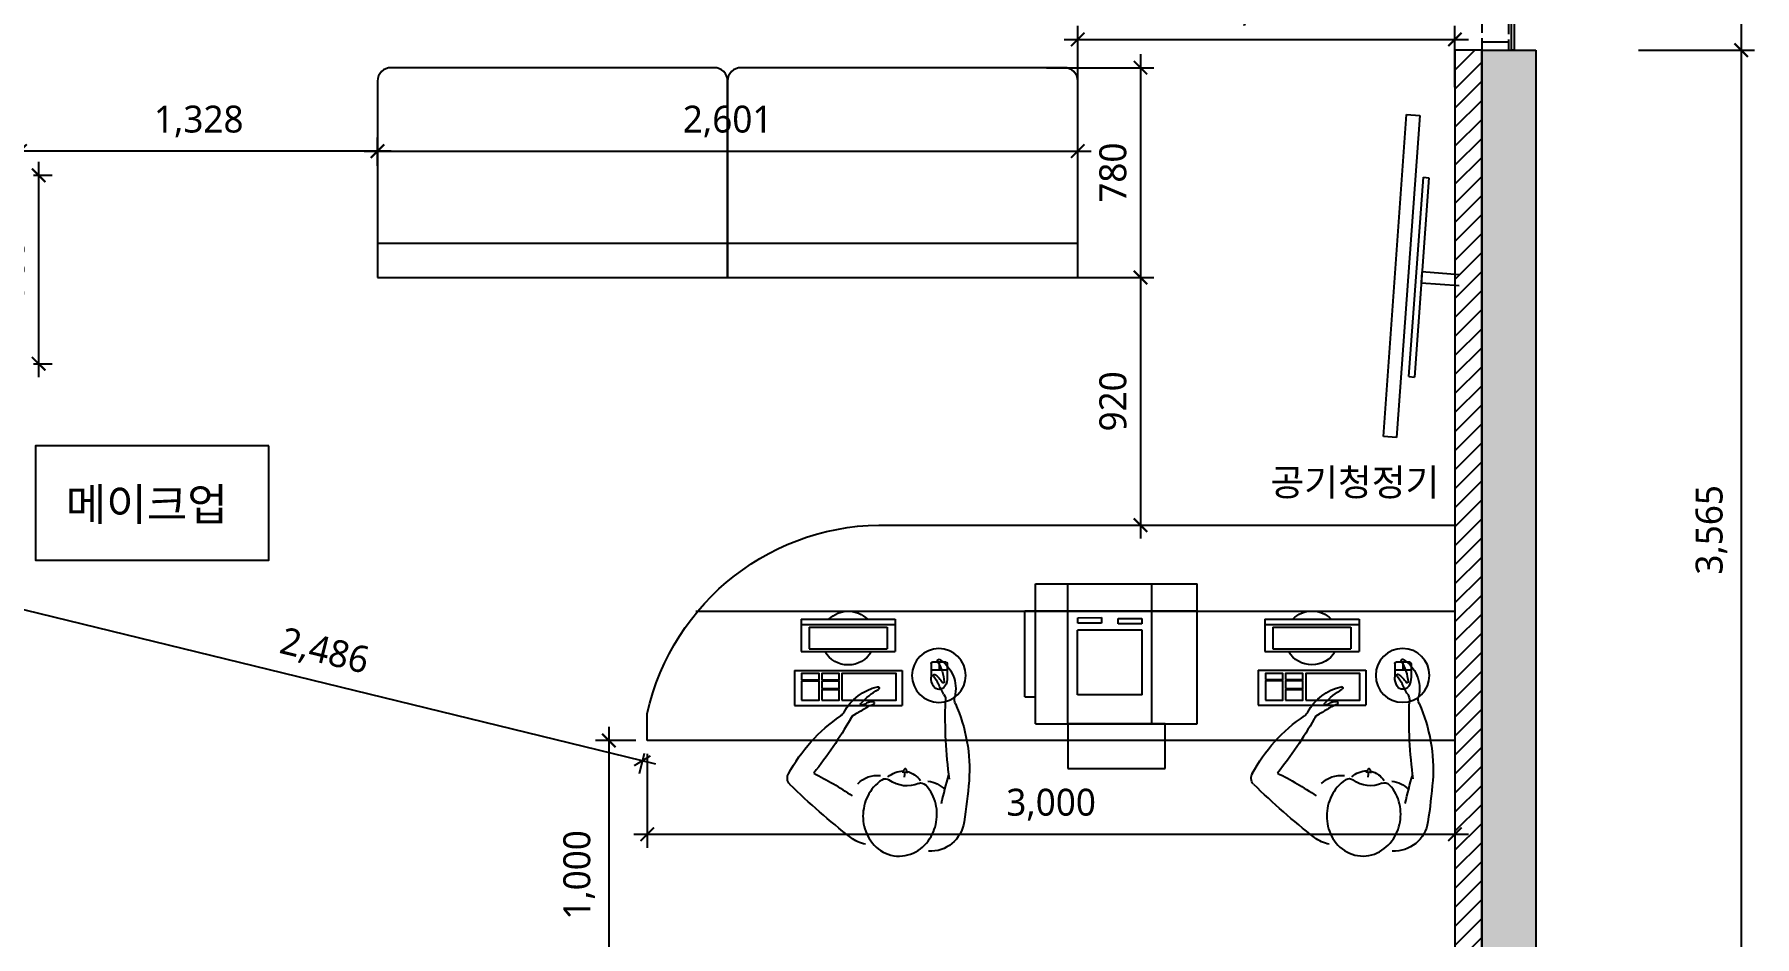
# Model space of a CAD drawing. Header units: metres. Extents: x 11578468 to 47831421, y -58341524 to -14256839.
# Drawn here: x 23703193 to 23709583, y -29161504 to -29158151 of the extents above; entities that cross this region are included whole.
import ezdxf

# ---------------------------------------------------------------- set-up
doc = ezdxf.new("R2010")
doc.units = ezdxf.units.M
doc.header["$LTSCALE"] = 50
doc.header["$MEASUREMENT"] = 0
doc.linetypes.add('DH-HID2', pattern=[1.2, 0.8, -0.4])
doc.layers.get('0').update_dxf_attribs({"linetype": 'CONTINUOUS'})
doc.layers.get('DEFPOINTS').update_dxf_attribs({"linetype": 'CONTINUOUS'})
for name, color, linetype in [('0-ELC TEXT', 7, 'CONTINUOUS'), ('02-WAL', 2, 'CONTINUOUS'), ('03-WAL NEW', 3, 'CONTINUOUS'), ('3 가구-붙박이', 6, 'CONTINUOUS'), ('3.기호.계단선', 30, 'CONTINUOUS'), ('8', 8, 'CONTINUOUS'), ('9.가구', 13, 'CONTINUOUS'), ('BLOCK', 1, 'CONTINUOUS'), ('CO-DO-FR', 7, 'CONTINUOUS'), ('CO-DOOR', 8, 'CONTINUOUS'), ('FU-FURM', 251, 'DH-HID2'), ('TEX', 7, 'CONTINUOUS'), ('wall', 3, 'CONTINUOUS')]:
    doc.layers.add(name, color=color, linetype=linetype)
doc.styles.add('HY 울릉도 L', font='malgun.ttf')
doc.styles.add('JT1', font='malgun.ttf')
doc.styles.add('코레일둥고', font='malgun.ttf')
doc.dimstyles.new('사본 50', dxfattribs={"dimscale": 50, "dimtxt": 2, "dimasz": 1, "dimexe": 1, "dimexo": 1, "dimgap": 1, "dimtad": 1, "dimdec": 0, "dimrnd": 0.05, "dimdsep": 46, "dimlunit": 6, "dimtxsty": 'HY 울릉도 L', "dimblk": 'ARCHTICK', "dimcen": 2.5, "dimdle": 1, "dimclrd": 133, "dimclre": 133, "dimclrt": 30, "dimadec": 0, "dimazin": 0, "dimtfac": 1, "dimtdec": 0, "dimtix": 1, "dimtmove": 2, "dimatfit": 3, "dimldrblk": 'ARCHTICK', "dimfxl": 1, "dimlwd": -1, "dimlwe": -1, "dimarcsym": 0})

# ---------------------------------------------------------------- blocks, each defined once
blk = doc.blocks.new('asdfd')
at = {"layer": '3 가구-붙박이', "color": 8}
for p, q in [((11530658.9, -14222790.9), (11529858.9, -14222790.9)), ((11529858.9, -14222790.9), (11529858.9, -14225790.9)), ((11530338.9, -14225610.5), (11530338.9, -14222790.9)), ((11530658.9, -14224890.9), (11530658.9, -14222790.9)), ((11529858.9, -14223014.1), (11529858.9, -14223064.1)), ((11529858.9, -14225790.9), (11529958.9, -14225790.9))]:
    blk.add_line(p, q, dxfattribs=at)
blk.add_arc((11529764.2, -14224917.2), 895.1, 282.56398, 1.68605, dxfattribs=at)
at = {"layer": 'BLOCK', "color": 8}
for p, q in [((11529477.5, -14223031.6), (11529485.2, -14223025.3)), ((11529485.2, -14223025.3), (11529493.3, -14223019.6)), ((11529493.3, -14223019.6), (11529501.7, -14223014.4)), ((11529501.7, -14223014.4), (11529510.3, -14223009.8)), ((11529510.3, -14223009.8), (11529519.1, -14223005.7)), ((11529519.1, -14223005.7), (11529528.1, -14223002.2)), ((11529528.1, -14223002.2), (11529537.3, -14222999.2)), ((11529537.3, -14222999.2), (11529546.6, -14222996.7)), ((11529546.6, -14222996.7), (11529556, -14222994.8)), ((11529556, -14222994.8), (11529565.5, -14222993.4)), ((11529565.5, -14222993.4), (11529575, -14222992.6)), ((11529575, -14222992.6), (11529584.6, -14222992.3)), ((11529584.6, -14222992.3), (11529594.2, -14222992.5)), ((11529594.2, -14222992.5), (11529603.8, -14222993.3)), ((11529603.8, -14222993.3), (11529613.4, -14222994.6)), ((11529613.4, -14222994.6), (11529622.9, -14222996.6)), ((11529622.9, -14222996.6), (11529632.4, -14222999.1)), ((11529632.4, -14222999.1), (11529641.7, -14223002.2)), ((11529641.7, -14223002.2), (11529650.9, -14223005.9)), ((11529650.9, -14223005.9), (11529659.9, -14223010.2)), ((11529659.9, -14223010.2), (11529668.7, -14223015.2)), ((11529668.7, -14223015.2), (11529677.2, -14223020.7)), ((11529677.2, -14223020.7), (11529685.3, -14223026.9)), ((11529433.6, -14223100.1), (11529436.8, -14223090)), ((11529436.8, -14223090), (11529440.7, -14223080.3)), ((11529440.7, -14223080.3), (11529445.4, -14223071)), ((11529445.4, -14223071), (11529450.7, -14223062.1)), ((11529450.7, -14223062.1), (11529456.7, -14223053.7)), ((11529456.7, -14223053.7), (11529463.1, -14223045.8)), ((11529463.1, -14223045.8), (11529470.1, -14223038.5)), ((11529470.1, -14223038.5), (11529477.5, -14223031.6)), ((11529685.3, -14223026.9), (11529693, -14223033.7)), ((11529693, -14223033.7), (11529694.2, -14223034.9)), ((11529429.2, -14223131.5), (11529429.8, -14223120.9)), ((11529429.6, -14223142.1), (11529429.2, -14223131.5)), ((11529430.8, -14223152.6), (11529429.6, -14223142.1)), ((11529429.8, -14223120.9), (11529431.3, -14223110.4)), ((11529432.9, -14223163.1), (11529430.8, -14223152.6)), ((11529431.3, -14223110.4), (11529433.6, -14223100.1)), ((11529722.2, -14223113.1), (11529743.2, -14223110.7)), ((11529737, -14223103.2), (11529737.2, -14223103.2)), ((11529737.2, -14223103.2), (11529738.2, -14223103.2)), ((11529738.2, -14223103.2), (11529739.3, -14223103.2)), ((11529739.1, -14223119.3), (11529738.9, -14223119.4)), ((11529740.1, -14223119.1), (11529739.1, -14223119.3)), ((11529739.3, -14223103.2), (11529740.4, -14223103.3)), ((11529741.1, -14223118.8), (11529740.1, -14223119.1)), ((11529740.4, -14223103.3), (11529741.7, -14223103.4)), ((11529742.2, -14223118.5), (11529741.1, -14223118.8)), ((11529741.7, -14223103.4), (11529743.2, -14223103.6)), ((11529743.5, -14223118.1), (11529742.2, -14223118.5)), ((11529743.2, -14223103.6), (11529744.8, -14223103.9)), ((11529744.8, -14223117.6), (11529743.5, -14223118.1)), ((11529744.8, -14223103.9), (11529746.5, -14223104.2)), ((11529746.3, -14223116.9), (11529744.8, -14223117.6)), ((11529747.9, -14223116.2), (11529746.3, -14223116.9)), ((11529746.5, -14223104.2), (11529748.4, -14223104.8)), ((11529749.6, -14223115.2), (11529747.9, -14223116.2)), ((11529748.4, -14223104.8), (11529750.3, -14223105.6)), ((11529751.2, -14223114), (11529749.6, -14223115.2)), ((11529750.3, -14223105.6), (11529751.9, -14223106.6)), ((11529752.6, -14223112.6), (11529751.2, -14223114)), ((11529751.9, -14223106.6), (11529753.2, -14223107.9)), ((11529753.5, -14223111.1), (11529752.6, -14223112.6)), ((11529753.2, -14223107.9), (11529753.8, -14223109.4)), ((11529753.8, -14223109.4), (11529753.5, -14223111.1)), ((11529436, -14223173.2), (11529432.9, -14223163.1)), ((11529439.8, -14223183.1), (11529436, -14223173.2)), ((11529444.5, -14223192.6), (11529439.8, -14223183.1)), ((11529449.9, -14223201.6), (11529444.5, -14223192.6)), ((11529456, -14223210.1), (11529449.9, -14223201.6)), ((11529462.7, -14223218.1), (11529456, -14223210.1)), ((11529469.9, -14223225.5), (11529462.7, -14223218.1)), ((11529699.7, -14223213.4), (11529692.8, -14223220.8)), ((11529706.2, -14223205.5), (11529699.7, -14223213.4)), ((11529712.1, -14223197.1), (11529706.2, -14223205.5)), ((11529713.1, -14223195.7), (11529712.1, -14223197.1)), ((11529477.6, -14223232.3), (11529469.9, -14223225.5)), ((11529485.7, -14223238.5), (11529477.6, -14223232.3)), ((11529494.2, -14223244.1), (11529485.7, -14223238.5)), ((11529503, -14223249), (11529494.2, -14223244.1)), ((11529512, -14223253.4), (11529503, -14223249)), ((11529521.2, -14223257.1), (11529512, -14223253.4)), ((11529530.5, -14223260.2), (11529521.2, -14223257.1)), ((11529540, -14223262.7), (11529530.5, -14223260.2)), ((11529549.5, -14223264.6), (11529540, -14223262.7)), ((11529559.1, -14223266), (11529549.5, -14223264.6)), ((11529568.7, -14223266.8), (11529559.1, -14223266)), ((11529578.3, -14223267), (11529568.7, -14223266.8)), ((11529587.9, -14223266.7), (11529578.3, -14223267)), ((11529597.4, -14223265.9), (11529587.9, -14223266.7)), ((11529606.9, -14223264.5), (11529597.4, -14223265.9)), ((11529616.3, -14223262.6), (11529606.9, -14223264.5)), ((11529625.6, -14223260.1), (11529616.3, -14223262.6)), ((11529634.7, -14223257.1), (11529625.6, -14223260.1)), ((11529643.7, -14223253.6), (11529634.7, -14223257.1)), ((11529652.6, -14223249.5), (11529643.7, -14223253.6)), ((11529661.2, -14223244.9), (11529652.6, -14223249.5)), ((11529669.6, -14223239.7), (11529661.2, -14223244.9)), ((11529677.6, -14223233.9), (11529669.6, -14223239.7)), ((11529685.4, -14223227.7), (11529677.6, -14223233.9)), ((11529692.8, -14223220.8), (11529685.4, -14223227.7)), ((11529994.9, -14223225.5), (11529995.2, -14223225.3)), ((11529995.2, -14223225.3), (11529996.7, -14223224.6)), ((11529996.7, -14223224.6), (11529998.2, -14223224.4)), ((11529997.3, -14223254.8), (11529996.9, -14223255.5)), ((11529997.7, -14223254), (11529997.3, -14223254.8)), ((11529998.1, -14223253.2), (11529997.7, -14223254)), ((11529998.4, -14223252.4), (11529998.1, -14223253.2)), ((11529998.2, -14223224.4), (11529999.6, -14223224.9)), ((11529998.7, -14223251.7), (11529998.4, -14223252.4)), ((11529999, -14223251.1), (11529998.7, -14223251.7)), ((11529999.2, -14223250.5), (11529999, -14223251.1)), ((11529999.5, -14223249.9), (11529999.2, -14223250.5)), ((11529999.7, -14223249.3), (11529999.5, -14223249.9)), ((11529999.6, -14223224.9), (11530000.8, -14223225.9)), ((11529999.9, -14223248.7), (11529999.7, -14223249.3)), ((11530000.1, -14223248.2), (11529999.9, -14223248.7)), ((11530000.3, -14223247.6), (11530000.1, -14223248.2)), ((11530000.4, -14223247.1), (11530000.3, -14223247.6)), ((11530000.6, -14223246.5), (11530000.4, -14223247.1)), ((11530000.8, -14223246), (11530000.6, -14223246.5)), ((11530000.8, -14223225.9), (11530001.6, -14223227.3)), ((11530000.9, -14223245.4), (11530000.8, -14223246)), ((11530001.1, -14223244.8), (11530000.9, -14223245.4)), ((11530001.3, -14223244.2), (11530001.1, -14223244.8)), ((11530001.4, -14223243.6), (11530001.3, -14223244.2)), ((11530001.6, -14223242.9), (11530001.4, -14223243.6)), ((11530001.6, -14223227.3), (11530002.2, -14223229)), ((11530001.7, -14223242.2), (11530001.6, -14223242.9)), ((11530001.9, -14223241.5), (11530001.7, -14223242.2)), ((11530002, -14223240.7), (11530001.9, -14223241.5)), ((11530002.2, -14223239.8), (11530002, -14223240.7)), ((11530002.2, -14223229), (11530002.5, -14223230.8)), ((11530002.3, -14223238.9), (11530002.2, -14223239.8)), ((11530002.4, -14223237.9), (11530002.3, -14223238.9)), ((11530002.6, -14223236.7), (11530002.4, -14223237.9)), ((11530002.5, -14223230.8), (11530002.6, -14223232.5)), ((11530002.6, -14223232.5), (11530002.7, -14223234)), ((11530002.7, -14223234), (11530002.6, -14223235.4)), ((11530002.6, -14223235.4), (11530002.6, -14223236.7)), ((11529477.1, -14224754.2), (11529484.9, -14224747.9)), ((11529484.9, -14224747.9), (11529493, -14224742.2)), ((11529493, -14224742.2), (11529501.4, -14224737)), ((11529501.4, -14224737), (11529510, -14224732.3)), ((11529510, -14224732.3), (11529518.8, -14224728.3)), ((11529518.8, -14224728.3), (11529527.8, -14224724.7)), ((11529527.8, -14224724.7), (11529537, -14224721.7)), ((11529537, -14224721.7), (11529546.3, -14224719.3)), ((11529546.3, -14224719.3), (11529555.7, -14224717.4)), ((11529555.7, -14224717.4), (11529565.1, -14224716)), ((11529565.1, -14224716), (11529574.7, -14224715.1)), ((11529574.7, -14224715.1), (11529584.2, -14224714.8)), ((11529584.2, -14224714.8), (11529593.9, -14224715.1)), ((11529593.9, -14224715.1), (11529603.5, -14224715.9)), ((11529603.5, -14224715.9), (11529613, -14224717.2)), ((11529613, -14224717.2), (11529622.6, -14224719.1)), ((11529622.6, -14224719.1), (11529632, -14224721.7)), ((11529632, -14224721.7), (11529641.4, -14224724.8)), ((11529641.4, -14224724.8), (11529650.6, -14224728.5)), ((11529650.6, -14224728.5), (11529659.6, -14224732.8)), ((11529659.6, -14224732.8), (11529668.3, -14224737.7)), ((11529668.3, -14224737.7), (11529676.8, -14224743.3)), ((11529676.8, -14224743.3), (11529684.9, -14224749.5)), ((11529684.9, -14224749.5), (11529692.6, -14224756.3)), ((11529433.3, -14224822.6), (11529436.5, -14224812.6)), ((11529436.5, -14224812.6), (11529440.4, -14224802.9)), ((11529440.4, -14224802.9), (11529445.1, -14224793.6)), ((11529445.1, -14224793.6), (11529450.4, -14224784.7)), ((11529450.4, -14224784.7), (11529456.3, -14224776.3)), ((11529456.3, -14224776.3), (11529462.8, -14224768.4)), ((11529462.8, -14224768.4), (11529469.7, -14224761)), ((11529469.7, -14224761), (11529477.1, -14224754.2)), ((11529692.6, -14224756.3), (11529693.9, -14224757.5)), ((11529428.9, -14224854), (11529429.5, -14224843.4)), ((11529429.2, -14224864.7), (11529428.9, -14224854)), ((11529430.5, -14224875.2), (11529429.2, -14224864.7)), ((11529429.5, -14224843.4), (11529431, -14224832.9)), ((11529432.6, -14224885.6), (11529430.5, -14224875.2)), ((11529431, -14224832.9), (11529433.3, -14224822.6)), ((11529721.8, -14224835.7), (11529742.9, -14224833.2)), ((11529736.6, -14224825.8), (11529736.9, -14224825.8)), ((11529736.9, -14224825.8), (11529737.8, -14224825.8)), ((11529737.8, -14224825.8), (11529738.9, -14224825.8)), ((11529738.8, -14224841.9), (11529738.5, -14224842)), ((11529739.7, -14224841.7), (11529738.8, -14224841.9)), ((11529738.9, -14224825.8), (11529740.1, -14224825.9)), ((11529740.7, -14224841.4), (11529739.7, -14224841.7)), ((11529740.1, -14224825.9), (11529741.4, -14224826)), ((11529741.9, -14224841), (11529740.7, -14224841.4)), ((11529741.4, -14224826), (11529742.9, -14224826.2)), ((11529743.1, -14224840.6), (11529741.9, -14224841)), ((11529742.9, -14224826.2), (11529744.5, -14224826.4)), ((11529744.5, -14224840.1), (11529743.1, -14224840.6)), ((11529744.5, -14224826.4), (11529746.2, -14224826.8)), ((11529746, -14224839.5), (11529744.5, -14224840.1)), ((11529747.6, -14224838.7), (11529746, -14224839.5)), ((11529746.2, -14224826.8), (11529748.1, -14224827.4)), ((11529749.3, -14224837.8), (11529747.6, -14224838.7)), ((11529748.1, -14224827.4), (11529749.9, -14224828.1)), ((11529750.9, -14224836.6), (11529749.3, -14224837.8)), ((11529749.9, -14224828.1), (11529751.6, -14224829.2)), ((11529752.3, -14224835.2), (11529750.9, -14224836.6)), ((11529751.6, -14224829.2), (11529752.8, -14224830.5)), ((11529753.2, -14224833.6), (11529752.3, -14224835.2)), ((11529752.8, -14224830.5), (11529753.4, -14224832)), ((11529753.4, -14224832), (11529753.2, -14224833.6)), ((11529435.6, -14224895.8), (11529432.6, -14224885.6)), ((11529439.5, -14224905.7), (11529435.6, -14224895.8)), ((11529444.1, -14224915.2), (11529439.5, -14224905.7)), ((11529449.5, -14224924.2), (11529444.1, -14224915.2)), ((11529455.6, -14224932.7), (11529449.5, -14224924.2)), ((11529462.3, -14224940.7), (11529455.6, -14224932.7)), ((11529469.5, -14224948.1), (11529462.3, -14224940.7)), ((11529692.4, -14224943.4), (11529685.1, -14224950.2)), ((11529699.4, -14224936), (11529692.4, -14224943.4)), ((11529705.9, -14224928.1), (11529699.4, -14224936)), ((11529711.8, -14224919.7), (11529705.9, -14224928.1)), ((11529712.7, -14224918.3), (11529711.8, -14224919.7)), ((11529477.3, -14224954.9), (11529469.5, -14224948.1)), ((11529485.4, -14224961.1), (11529477.3, -14224954.9)), ((11529493.9, -14224966.7), (11529485.4, -14224961.1)), ((11529502.6, -14224971.6), (11529493.9, -14224966.7)), ((11529511.6, -14224975.9), (11529502.6, -14224971.6)), ((11529520.8, -14224979.6), (11529511.6, -14224975.9)), ((11529530.2, -14224982.8), (11529520.8, -14224979.6)), ((11529539.6, -14224985.3), (11529530.2, -14224982.8)), ((11529549.2, -14224987.2), (11529539.6, -14224985.3)), ((11529558.7, -14224988.5), (11529549.2, -14224987.2)), ((11529568.3, -14224989.3), (11529558.7, -14224988.5)), ((11529577.9, -14224989.6), (11529568.3, -14224989.3)), ((11529587.5, -14224989.3), (11529577.9, -14224989.6)), ((11529597.1, -14224988.4), (11529587.5, -14224989.3)), ((11529606.5, -14224987.1), (11529597.1, -14224988.4)), ((11529615.9, -14224985.1), (11529606.5, -14224987.1)), ((11529625.2, -14224982.7), (11529615.9, -14224985.1)), ((11529634.4, -14224979.7), (11529625.2, -14224982.7)), ((11529643.4, -14224976.1), (11529634.4, -14224979.7)), ((11529652.2, -14224972.1), (11529643.4, -14224976.1)), ((11529660.8, -14224967.4), (11529652.2, -14224972.1)), ((11529669.2, -14224962.3), (11529660.8, -14224967.4)), ((11529677.3, -14224956.5), (11529669.2, -14224962.3)), ((11529685.1, -14224950.2), (11529677.3, -14224956.5)), ((11529994.6, -14224948.1), (11529994.8, -14224947.9)), ((11529994.8, -14224947.9), (11529996.4, -14224947.2)), ((11529996.4, -14224947.2), (11529997.9, -14224947)), ((11529996.9, -14224977.4), (11529996.6, -14224978.1)), ((11529997.4, -14224976.5), (11529996.9, -14224977.4)), ((11529997.8, -14224975.7), (11529997.4, -14224976.5)), ((11529998.1, -14224975), (11529997.8, -14224975.7)), ((11529997.9, -14224947), (11529999.3, -14224947.4)), ((11529998.4, -14224974.3), (11529998.1, -14224975)), ((11529998.7, -14224973.6), (11529998.4, -14224974.3)), ((11529998.9, -14224973), (11529998.7, -14224973.6)), ((11529999.1, -14224972.4), (11529998.9, -14224973)), ((11529999.4, -14224971.8), (11529999.1, -14224972.4)), ((11529999.3, -14224947.4), (11530000.4, -14224948.5)), ((11529999.6, -14224971.3), (11529999.4, -14224971.8)), ((11529999.7, -14224970.7), (11529999.6, -14224971.3)), ((11529999.9, -14224970.2), (11529999.7, -14224970.7)), ((11530000.1, -14224969.6), (11529999.9, -14224970.2)), ((11530000.3, -14224969.1), (11530000.1, -14224969.6)), ((11530000.4, -14224968.5), (11530000.3, -14224969.1)), ((11530000.4, -14224948.5), (11530001.3, -14224949.9)), ((11530000.6, -14224968), (11530000.4, -14224968.5)), ((11530000.8, -14224967.4), (11530000.6, -14224968)), ((11530000.9, -14224966.8), (11530000.8, -14224967.4)), ((11530001.1, -14224966.2), (11530000.9, -14224966.8)), ((11530001.2, -14224965.5), (11530001.1, -14224966.2)), ((11530001.4, -14224964.8), (11530001.2, -14224965.5)), ((11530001.3, -14224949.9), (11530001.8, -14224951.6)), ((11530001.5, -14224964.1), (11530001.4, -14224964.8)), ((11530001.7, -14224963.3), (11530001.5, -14224964.1)), ((11530001.8, -14224962.4), (11530001.7, -14224963.3)), ((11530001.8, -14224951.6), (11530002.1, -14224953.3)), ((11530002, -14224961.5), (11530001.8, -14224962.4)), ((11530002.1, -14224960.4), (11530002, -14224961.5)), ((11530002.1, -14224953.3), (11530002.3, -14224955)), ((11530002.2, -14224959.3), (11530002.1, -14224960.4)), ((11530002.3, -14224958), (11530002.2, -14224959.3)), ((11530002.3, -14224955), (11530002.3, -14224956.6)), ((11530002.3, -14224956.6), (11530002.3, -14224958))]:
    blk.add_line(p, q, dxfattribs=at)
for centre, radius, start, end in [((11529575.2, -14223017.9), 128, 98.44812, 182.72702), ((11529940.2, -14225475.3), 2612.4, 95.06992, 98.44822), ((11529750.4, -14223473), 601.2, 65.93062, 93.91742), ((11529350.5, -14221705), 1299.7, 282.18129, 287.02188), ((11529941.1, -14221345.6), 1615.8, 261.98022, 272.21037), ((11530011.7, -14222888), 39.4, 245.93042, 283.81079), ((11530008.5, -14222999.3), 39.4, 56.56422, 97.36682), ((11530051.6, -14223050.3), 127.7, 31.26552, 103.81072), ((11529606.1, -14223037.5), 102.4, 6.68532, 46.55172), ((11530253.3, -14222591.8), 436, 239.22352, 245.02532), ((11530011.6, -14223110.8), 136.5, 50.71082, 65.02472), ((11530076.7, -14222968.9), 3.84, 86.68402, 238.15522), ((11530022.8, -14223055.7), 98.3, 34.57572, 58.15512), ((11530063.7, -14223133.3), 168.7, 58.30792, 85.41982), ((11530100.9, -14223002.6), 3.9, 222.47152, 42.47272), ((11530155.2, -14222984.8), 5.67, 239.88652, 7.90762), ((11529798.4, -14223104.2), 108, 156.34862, 217.02202), ((11529678.4, -14223051.7), 23, 336.34812, 46.47252), ((11529660.7, -14223123.6), 85.7, 13.36012, 55.12212), ((11529660, -14223117.2), 85.7, 318.2485, 0.01048), ((11529626.7, -14223213.6), 102.4, 314.49785, 6.68532), ((11529693.8, -14223183.1), 23, 326.89812, 37.02252), ((11529872.1, -14223169.3), 191.6, 298.63466, 346.77217), ((11529828.9, -14223084.9), 253.1, 311.3871, 330.42463), ((11530053.7, -14223211.9), 5.11, 346.77172, 155.67292), ((11529599.2, -14223233.9), 128, 190.59892, 217.88232), ((11530345.9, -14223493.3), 436, 147.03212, 152.83392), ((11529865.6, -14223181.7), 136.5, 327.0329, 341.34676), ((11529993.7, -14223271.9), 3.84, 151.04482, 311.38605), ((11529904.3, -14223222.5), 98.3, 331.04487, 340.37645), ((11531560.1, -14221708.4), 2612.4, 217.88232, 224.46332), ((11528576.9, -14224035), 1299.7, 26.74632, 34.07382), ((11530742.7, -14224715.1), 1615.8, 119.84702, 128.46962), ((11529922.1, -14223277.9), 39.4, 294.69145, 335.49421), ((11529982.9, -14223372), 39.4, 118.63412, 145.96242), ((11529452, -14223013.5), 601.2, 298.14041, 325.96309), ((11529719, -14223515.2), 32.8, 225.63722, 305.16678), ((11529574.8, -14224740.4), 128, 98.44812, 182.72702), ((11529939.8, -14227197.9), 2612.4, 95.06992, 98.44822), ((11529750.1, -14225195.5), 601.2, 65.93062, 93.91742), ((11529350.2, -14223427.6), 1299.7, 282.18129, 287.02188), ((11529605.8, -14224760.1), 102.4, 6.68532, 46.55172), ((11529940.8, -14223068.2), 1615.8, 261.98022, 272.21037), ((11530011.3, -14224610.6), 39.4, 245.93042, 283.81079), ((11530008.2, -14224721.9), 39.4, 56.56422, 97.36682), ((11530051.2, -14224772.9), 127.7, 31.26552, 103.81072), ((11530076.4, -14224691.5), 3.84, 86.68402, 238.15522), ((11530063.3, -14224855.9), 168.7, 58.30792, 85.41982), ((11530253, -14224314.4), 436, 239.22352, 245.02532), ((11530011.3, -14224833.4), 136.5, 50.71082, 65.02472), ((11530022.5, -14224778.3), 98.3, 34.57572, 58.15512), ((11530100.6, -14224725.1), 3.9, 222.47152, 42.47272), ((11530154.8, -14224707.4), 5.67, 239.88652, 7.90762), ((11529798, -14224826.8), 108, 156.34862, 217.02202), ((11529678, -14224774.2), 23, 336.34812, 46.47252), ((11529660.4, -14224846.2), 85.7, 13.36012, 55.12212), ((11529659.6, -14224839.7), 85.7, 318.2485, 0.01048), ((11529626.4, -14224936.2), 102.4, 314.49785, 6.68532), ((11529693.5, -14224905.6), 23, 326.89812, 37.02252), ((11529871.8, -14224891.8), 191.6, 298.63466, 346.77217), ((11529828.6, -14224807.5), 253.1, 311.3871, 330.42463), ((11530053.4, -14224934.5), 5.11, 346.77172, 155.67292), ((11529598.8, -14224956.5), 128, 190.59892, 217.88232), ((11530345.5, -14225215.8), 436, 147.03212, 152.83392), ((11529865.2, -14224904.3), 136.5, 327.0329, 341.34676), ((11529993.4, -14224994.5), 3.84, 151.04482, 311.38605), ((11529904, -14224945), 98.3, 331.04487, 340.37645), ((11531559.7, -14223430.9), 2612.4, 217.88232, 224.46332), ((11528576.6, -14225757.5), 1299.7, 26.74632, 34.07382), ((11530742.4, -14226437.7), 1615.8, 119.84702, 128.46962), ((11529921.8, -14225000.4), 39.4, 294.69145, 335.49421), ((11529982.5, -14225094.6), 39.4, 118.63412, 145.96242), ((11529451.6, -14224736), 601.2, 298.14041, 325.96309), ((11529718.7, -14225237.8), 32.8, 225.63722, 305.16678)]:
    blk.add_arc(centre, radius, start, end, dxfattribs=at)
at = {"layer": 'FU-FURM', "color": 8, "linetype": 'Continuous'}
for p, q in [((11530145.3, -14222953.9), (11530093.8, -14222953.9)), ((11530120.3, -14222953.9), (11530120.3, -14223013.9)), ((11530150.3, -14222958.9), (11530150.3, -14223008.9)), ((11530145.3, -14223013.9), (11530093.8, -14223013.9)), ((11530150.3, -14222983.9), (11530120.3, -14222983.9)), ((11529989.6, -14223522), (11529989.6, -14223122)), ((11530119.6, -14223122), (11529989.6, -14223122)), ((11530119.6, -14223522), (11530119.6, -14223122)), ((11530189.6, -14223497), (11530189.6, -14223147)), ((11530309.6, -14223147), (11530189.6, -14223147)), ((11530289.6, -14223497), (11530289.6, -14223147)), ((11530309.6, -14223497), (11530309.6, -14223147)), ((11530199.6, -14223467), (11530199.6, -14223177)), ((11530279.6, -14223177), (11530199.6, -14223177)), ((11530279.6, -14223467), (11530279.6, -14223177)), ((11530279.6, -14223467), (11530199.6, -14223467)), ((11530119.6, -14223522), (11529989.6, -14223522)), ((11530309.6, -14223497), (11530189.6, -14223497)), ((11530309.6, -14223497), (11530189.6, -14223497)), ((11530144.9, -14224676.5), (11530093.5, -14224676.5)), ((11530119.9, -14224676.5), (11530119.9, -14224736.5)), ((11530149.9, -14224681.5), (11530149.9, -14224731.5)), ((11530144.9, -14224736.5), (11530093.5, -14224736.5)), ((11530149.9, -14224706.5), (11530119.9, -14224706.5)), ((11529989.2, -14225244.6), (11529989.2, -14224844.6)), ((11530119.2, -14224844.6), (11529989.2, -14224844.6)), ((11530119.2, -14225244.6), (11530119.2, -14224844.6)), ((11530189.2, -14225219.6), (11530189.2, -14224869.6)), ((11530309.2, -14224869.6), (11530189.2, -14224869.6)), ((11530289.2, -14225219.6), (11530289.2, -14224869.6)), ((11530309.2, -14225219.6), (11530309.2, -14224869.6)), ((11530199.2, -14225189.6), (11530199.2, -14224899.6)), ((11530279.2, -14224899.6), (11530199.2, -14224899.6)), ((11530279.2, -14225189.6), (11530279.2, -14224899.6)), ((11530279.2, -14225189.6), (11530199.2, -14225189.6)), ((11530119.2, -14225244.6), (11529989.2, -14225244.6)), ((11530309.2, -14225219.6), (11530189.2, -14225219.6)), ((11530309.2, -14225219.6), (11530189.2, -14225219.6))]:
    blk.add_line(p, q, dxfattribs=at)
at = {"layer": 'FU-FURM', "color": 8, "ltscale": 30}
for p, q in [((11529920.8, -14224348.8), (11529921, -14223748.8)), ((11529921, -14223748.8), (11530441, -14223748.9)), ((11530340.8, -14224348.9), (11530341, -14223748.9)), ((11530440.8, -14224348.9), (11530441, -14223748.9)), ((11529920.9, -14223916.8), (11530440.9, -14223916.9)), ((11530028.2, -14223952.7), (11530028.1, -14224192.7)), ((11530028.2, -14223952.7), (11530268.2, -14223952.8)), ((11530268.2, -14223952.8), (11530268.1, -14224192.8)), ((11529920.9, -14224228.8), (11530440.9, -14224228.9)), ((11530028.1, -14224192.7), (11530268.1, -14224192.8)), ((11529920.8, -14224348.8), (11530440.8, -14224348.9)), ((11530020.8, -14224388.8), (11530020.8, -14224348.8)), ((11530340.8, -14224388.9), (11530340.8, -14224348.9)), ((11530020.8, -14224388.8), (11530340.8, -14224388.9))]:
    blk.add_line(p, q, dxfattribs=at)
at = {"layer": 'FU-FURM', "color": 8, "linetype": 'Continuous'}
for points in [[(11530008.4, -14223345.3), (11530008.4, -14223144), (11530108.2, -14223144), (11530108.2, -14223345.3)], [(11530008.4, -14223420.2), (11530008.4, -14223355.3), (11530046.9, -14223355.3), (11530046.9, -14223420.2)], [(11530051.6, -14223420.2), (11530051.6, -14223355.3), (11530079.9, -14223355.3), (11530079.9, -14223420.2)], [(11530084.9, -14223420.2), (11530084.9, -14223355.3), (11530108.2, -14223355.3), (11530108.2, -14223420.2)], [(11530008.4, -14223495.1), (11530008.4, -14223430.2), (11530079.9, -14223430.2), (11530079.9, -14223495.1)], [(11530084.9, -14223495.1), (11530084.9, -14223430.2), (11530108.2, -14223430.2), (11530108.2, -14223495.1)], [(11530008.1, -14225067.9), (11530008.1, -14224866.5), (11530107.8, -14224866.5), (11530107.8, -14225067.9)], [(11530008.1, -14225142.8), (11530008.1, -14225077.9), (11530046.5, -14225077.9), (11530046.5, -14225142.8)], [(11530051.3, -14225142.8), (11530051.3, -14225077.9), (11530079.6, -14225077.9), (11530079.6, -14225142.8)], [(11530084.5, -14225142.8), (11530084.5, -14225077.9), (11530107.8, -14225077.9), (11530107.8, -14225142.8)], [(11530008.1, -14225217.6), (11530008.1, -14225152.7), (11530079.6, -14225152.7), (11530079.6, -14225217.6)], [(11530084.5, -14225217.6), (11530084.5, -14225152.7), (11530107.8, -14225152.7), (11530107.8, -14225217.6)]]:
    blk.add_lwpolyline(points, close=True, dxfattribs=at)
at = {"layer": 'FU-FURM', "color": 8, "ltscale": 30}
blk.add_lwpolyline([(11529920.9, -14224228.8), (11529754.7, -14224228.8), (11529754.7, -14223867.5), (11529920.9, -14223867.5)], close=True, dxfattribs=at)
for points in [[(11530312.5, -14224042.3), (11530312.5, -14223954.3), (11530292.5, -14223954.3), (11530292.5, -14224042.3), (11530312.5, -14224042.3)], [(11530315, -14224191.5), (11530315.1, -14224103.5), (11530295.1, -14224103.5), (11530295, -14224191.5), (11530315, -14224191.5)]]:
    blk.add_lwpolyline(points, dxfattribs=at)
at = {"layer": 'FU-FURM', "color": 8, "linetype": 'Continuous'}
for centre in [(11530100.5, -14222985.2), (11530100.2, -14224707.8)]:
    blk.add_circle(centre, 100, dxfattribs=at)
for centre, radius, start, end in [((11530074, -14222983.9), 25, 121.18555, 238.81445), ((11530092, -14223013.7), 59.8, 88.31355, 121.18555), ((11530145.3, -14222958.9), 5, 0, 90), ((11530092, -14222954.2), 59.8, 238.81445, 271.68645), ((11530145.3, -14223008.9), 5, 270, 0), ((11530239.6, -14223322), 100, 120, 240), ((11530239.6, -14223322), 100, 314.427, 45.573), ((11530073.7, -14224706.5), 25, 121.18555, 238.81445), ((11530091.7, -14224736.3), 59.8, 88.31355, 121.18555), ((11530144.9, -14224681.5), 5, 0, 90), ((11530091.7, -14224676.8), 59.8, 238.81445, 271.68645), ((11530144.9, -14224731.5), 5, 270, 0), ((11530239.2, -14225044.6), 100, 120, 240), ((11530239.2, -14225044.6), 100, 314.427, 45.573)]:
    blk.add_arc(centre, radius, start, end, dxfattribs=at)
at = {"layer": 'wall', "ltscale": 10}
for p, q in [((11529858.9, -14225683.7), (11529858.9, -14225683.7)), ((11529858.9, -14225783.7), (11529858.9, -14225783.7))]:
    blk.add_line(p, q, dxfattribs=at)
blk = doc.blocks.new('_ArchTick')
at = {"color": 0, "linetype": 'ByBlock', "const_width": 0.15}
blk.add_lwpolyline([(-0.5, -0.5), (0.5, 0.5)], dxfattribs=at)
blk = doc.blocks.new('*D263')
at = {"layer": '3.기호.계단선', "color": 133, "ltscale": 10, "transparency": 16777216}
for p, q in [((23709533, -29156300), (23709533, -29158260)), ((23709151.4, -29156350), (23709583, -29156350)), ((23709151.4, -29158210), (23709583, -29158210))]:
    blk.add_line(p, q, dxfattribs=at)
at = {"layer": 'DEFPOINTS', "color": 0, "transparency": 16777216}
for p in [(23709101.4, -29156350), (23709101.4, -29158210), (23709533, -29158210)]:
    blk.add_point(p, dxfattribs=at)
at = {"layer": '3.기호.계단선', "color": 133, "transparency": 16777216, "xscale": 50, "yscale": 50, "zscale": 50}
for p, rotation in [((23709533, -29156350), 90), ((23709533, -29158210), 270)]:
    blk.add_blockref('_ArchTick', p, dxfattribs=dict(at, rotation=rotation))
at = {"layer": '3.기호.계단선', "color": 30, "ltscale": 10, "transparency": 16777216, "insert": (23709423.1, -29157280), "char_height": 100, "attachment_point": 5, "rotation": 90, "style": 'HY 울릉도 L'}
blk.add_mtext('1,860', dxfattribs=at)
blk = doc.blocks.new('*D264')
at = {"layer": '3.기호.계단선', "color": 133, "ltscale": 10, "transparency": 16777216}
for p, q in [((23709533, -29158160), (23709533, -29161825)), ((23709151.4, -29158210), (23709583, -29158210)), ((23709151.4, -29161775), (23709583, -29161775))]:
    blk.add_line(p, q, dxfattribs=at)
at = {"layer": 'DEFPOINTS', "color": 0, "transparency": 16777216}
for p in [(23709101.4, -29158210), (23709101.4, -29161775), (23709533, -29161775)]:
    blk.add_point(p, dxfattribs=at)
at = {"layer": '3.기호.계단선', "color": 133, "transparency": 16777216, "xscale": 50, "yscale": 50, "zscale": 50}
for p, rotation in [((23709533, -29158210), 90), ((23709533, -29161775), 270)]:
    blk.add_blockref('_ArchTick', p, dxfattribs=dict(at, rotation=rotation))
at = {"layer": '3.기호.계단선', "color": 30, "ltscale": 10, "transparency": 16777216, "insert": (23709423, -29159992.5), "char_height": 100, "attachment_point": 5, "rotation": 90, "style": 'HY 울릉도 L'}
blk.add_mtext('3,565', dxfattribs=at)
blk = doc.blocks.new('*D311')
at = {"layer": '3.기호.계단선', "color": 133, "ltscale": 10, "transparency": 16777216}
for p, q in [((23703189.9, -29158675), (23703259, -29158675)), ((23703209, -29158625), (23703209, -29159425)), ((23703189.9, -29159375), (23703259, -29159375))]:
    blk.add_line(p, q, dxfattribs=at)
at = {"layer": 'DEFPOINTS', "color": 0, "transparency": 16777216}
for p in [(23703139.9, -29158675), (23703139.9, -29159375), (23703209, -29159375)]:
    blk.add_point(p, dxfattribs=at)
at = {"layer": '3.기호.계단선', "color": 133, "transparency": 16777216, "xscale": 50, "yscale": 50, "zscale": 50}
for p, rotation in [((23703209, -29158675), 90), ((23703209, -29159375), 270)]:
    blk.add_blockref('_ArchTick', p, dxfattribs=dict(at, rotation=rotation))
at = {"layer": '3.기호.계단선', "color": 30, "ltscale": 10, "transparency": 16777216, "insert": (23703106.9, -29159025), "char_height": 100, "attachment_point": 5, "rotation": 90, "style": 'HY 울릉도 L'}
blk.add_mtext('700', dxfattribs=at)
blk = doc.blocks.new('*D319')
at = {"layer": '3.기호.계단선', "color": 133, "ltscale": 10, "transparency": 16777216}
for p, q in [((23704468, -29158581), (23704468, -29158535)), ((23707068.8, -29158581), (23707068.8, -29158535)), ((23704418, -29158585), (23707118.8, -29158585))]:
    blk.add_line(p, q, dxfattribs=at)
at = {"layer": 'DEFPOINTS', "color": 0, "transparency": 16777216}
for p in [(23707068.8, -29158585), (23704468, -29158631), (23707068.8, -29158631)]:
    blk.add_point(p, dxfattribs=at)
at = {"layer": '3.기호.계단선', "color": 133, "transparency": 16777216, "xscale": 50, "yscale": 50, "zscale": 50, "rotation": 180}
blk.add_blockref('_ArchTick', (23704468, -29158585), dxfattribs=at)
at = {"layer": '3.기호.계단선', "color": 133, "transparency": 16777216, "xscale": 50, "yscale": 50, "zscale": 50}
blk.add_blockref('_ArchTick', (23707068.8, -29158585), dxfattribs=at)
at = {"layer": '3.기호.계단선', "color": 30, "ltscale": 10, "transparency": 16777216, "insert": (23705768.4, -29158475.1), "char_height": 100, "attachment_point": 5, "style": 'HY 울릉도 L'}
blk.add_mtext('2,601', dxfattribs=at)
blk = doc.blocks.new('*D321')
at = {"layer": '3.기호.계단선', "color": 133, "ltscale": 10, "transparency": 16777216}
for p, q in [((23707302, -29158225), (23707302, -29159105)), ((23706953, -29158275), (23707352, -29158275)), ((23706953, -29159055), (23707352, -29159055))]:
    blk.add_line(p, q, dxfattribs=at)
at = {"layer": 'DEFPOINTS', "color": 0, "transparency": 16777216}
for p in [(23706903, -29158275), (23706903, -29159055), (23707302, -29159055)]:
    blk.add_point(p, dxfattribs=at)
at = {"layer": '3.기호.계단선', "color": 133, "transparency": 16777216, "xscale": 50, "yscale": 50, "zscale": 50}
for p, rotation in [((23707302, -29158275), 90), ((23707302, -29159055), 270)]:
    blk.add_blockref('_ArchTick', p, dxfattribs=dict(at, rotation=rotation))
at = {"layer": '3.기호.계단선', "color": 30, "ltscale": 10, "transparency": 16777216, "insert": (23707199.8, -29158665), "char_height": 100, "attachment_point": 5, "rotation": 90, "style": 'HY 울릉도 L'}
blk.add_mtext('780', dxfattribs=at)
blk = doc.blocks.new('*D322')
at = {"layer": '3.기호.계단선', "color": 133, "ltscale": 10, "transparency": 16777216}
for p, q in [((23707068.8, -29158347), (23707068.8, -29158120)), ((23708469.9, -29158347), (23708469.9, -29158120)), ((23707018.8, -29158170), (23708519.9, -29158170))]:
    blk.add_line(p, q, dxfattribs=at)
at = {"layer": 'DEFPOINTS', "color": 0, "transparency": 16777216}
for p in [(23708469.9, -29158170), (23707068.8, -29158397), (23708469.9, -29158397)]:
    blk.add_point(p, dxfattribs=at)
at = {"layer": '3.기호.계단선', "color": 133, "transparency": 16777216, "xscale": 50, "yscale": 50, "zscale": 50, "rotation": 180}
blk.add_blockref('_ArchTick', (23707068.8, -29158170), dxfattribs=at)
at = {"layer": '3.기호.계단선', "color": 133, "transparency": 16777216, "xscale": 50, "yscale": 50, "zscale": 50}
blk.add_blockref('_ArchTick', (23708469.9, -29158170), dxfattribs=at)
at = {"layer": '3.기호.계단선', "color": 30, "ltscale": 10, "transparency": 16777216, "insert": (23707769.4, -29158060.1), "char_height": 100, "attachment_point": 5, "style": 'HY 울릉도 L'}
blk.add_mtext('1,401', dxfattribs=at)
blk = doc.blocks.new('*D323')
at = {"layer": '3.기호.계단선', "color": 133, "ltscale": 10, "transparency": 16777216}
for p, q in [((23702987.9, -29160247.9), (23705500, -29160862.5)), ((23703043.1, -29160232.8), (23703024.6, -29160308.4)), ((23705458, -29160823.6), (23705439.5, -29160899.2))]:
    blk.add_line(p, q, dxfattribs=at)
at = {"layer": 'DEFPOINTS', "color": 0, "transparency": 16777216}
for p in [(23703055, -29160184.2), (23705469.9, -29160775), (23705451.4, -29160850.6)]:
    blk.add_point(p, dxfattribs=at)
at = {"layer": '3.기호.계단선', "color": 133, "transparency": 16777216, "xscale": 50, "yscale": 50, "zscale": 50}
for p, rotation in [((23703036.5, -29160259.8), 166.2531086422274), ((23705451.4, -29160850.6), 346.2531086422274)]:
    blk.add_blockref('_ArchTick', p, dxfattribs=dict(at, rotation=rotation))
at = {"layer": '3.기호.계단선', "color": 30, "ltscale": 10, "transparency": 16777216, "insert": (23704270.1, -29160448.5), "char_height": 100, "attachment_point": 5, "rotation": 346.25311, "style": 'HY 울릉도 L'}
blk.add_mtext('2,486', dxfattribs=at)
blk = doc.blocks.new('*D344')
at = {"layer": '3.기호.계단선', "color": 133, "ltscale": 10, "transparency": 16777216}
for p, q in [((23706953, -29159055), (23707352, -29159055)), ((23707302, -29159005), (23707302, -29160025)), ((23706953, -29159975), (23707352, -29159975))]:
    blk.add_line(p, q, dxfattribs=at)
at = {"layer": 'DEFPOINTS', "color": 0, "transparency": 16777216}
for p in [(23706903, -29159055), (23706903, -29159975), (23707302, -29159975)]:
    blk.add_point(p, dxfattribs=at)
at = {"layer": '3.기호.계단선', "color": 133, "transparency": 16777216, "xscale": 50, "yscale": 50, "zscale": 50}
for p, rotation in [((23707302, -29159055), 90), ((23707302, -29159975), 270)]:
    blk.add_blockref('_ArchTick', p, dxfattribs=dict(at, rotation=rotation))
at = {"layer": '3.기호.계단선', "color": 30, "ltscale": 10, "transparency": 16777216, "insert": (23707199.8, -29159515), "char_height": 100, "attachment_point": 5, "rotation": 90, "style": 'HY 울릉도 L'}
blk.add_mtext('920', dxfattribs=at)
blk = doc.blocks.new('*D345')
at = {"layer": '3.기호.계단선', "color": 133, "ltscale": 10, "transparency": 16777216}
for p, q in [((23703139.9, -29158625), (23703139.9, -29158535)), ((23704468, -29158640), (23704468, -29158535)), ((23704518, -29158585), (23703089.9, -29158585))]:
    blk.add_line(p, q, dxfattribs=at)
at = {"layer": 'DEFPOINTS', "color": 0, "transparency": 16777216}
for p in [(23703139.9, -29158585), (23703139.9, -29158675), (23704468, -29158690)]:
    blk.add_point(p, dxfattribs=at)
at = {"layer": '3.기호.계단선', "color": 133, "transparency": 16777216, "xscale": 50, "yscale": 50, "zscale": 50, "rotation": 180}
blk.add_blockref('_ArchTick', (23703139.9, -29158585), dxfattribs=at)
at = {"layer": '3.기호.계단선', "color": 133, "transparency": 16777216, "xscale": 50, "yscale": 50, "zscale": 50}
blk.add_blockref('_ArchTick', (23704468, -29158585), dxfattribs=at)
at = {"layer": '3.기호.계단선', "color": 30, "ltscale": 10, "transparency": 16777216, "insert": (23703803.9, -29158475), "char_height": 100, "attachment_point": 5, "style": 'HY 울릉도 L'}
blk.add_mtext('1,328', dxfattribs=at)
blk = doc.blocks.new('*D352')
at = {"layer": '3.기호.계단선', "color": 133, "ltscale": 10, "transparency": 16777216}
for p, q in [((23705469.9, -29160825), (23705469.9, -29161173.6)), ((23708469.9, -29160825), (23708469.9, -29161173.6)), ((23705419.9, -29161123.6), (23708519.9, -29161123.6))]:
    blk.add_line(p, q, dxfattribs=at)
at = {"layer": 'DEFPOINTS', "color": 0, "transparency": 16777216}
for p in [(23705469.9, -29160775), (23708469.9, -29160775), (23708469.9, -29161123.6)]:
    blk.add_point(p, dxfattribs=at)
at = {"layer": '3.기호.계단선', "color": 133, "transparency": 16777216, "xscale": 50, "yscale": 50, "zscale": 50, "rotation": 180}
blk.add_blockref('_ArchTick', (23705469.9, -29161123.6), dxfattribs=at)
at = {"layer": '3.기호.계단선', "color": 133, "transparency": 16777216, "xscale": 50, "yscale": 50, "zscale": 50}
blk.add_blockref('_ArchTick', (23708469.9, -29161123.6), dxfattribs=at)
at = {"layer": '3.기호.계단선', "color": 30, "ltscale": 10, "transparency": 16777216, "insert": (23706969.9, -29161013.6), "char_height": 100, "attachment_point": 5, "style": 'HY 울릉도 L'}
blk.add_mtext('3,000', dxfattribs=at)
blk = doc.blocks.new('*D353')
at = {"layer": '3.기호.계단선', "color": 133, "ltscale": 10, "transparency": 16777216}
for p, q in [((23705327, -29160725), (23705327, -29161825)), ((23705427.1, -29160775), (23705277, -29160775)), ((23705427.1, -29161775), (23705277, -29161775))]:
    blk.add_line(p, q, dxfattribs=at)
at = {"layer": 'DEFPOINTS', "color": 0, "transparency": 16777216}
for p in [(23705477.1, -29160775), (23705327, -29161775), (23705477.1, -29161775)]:
    blk.add_point(p, dxfattribs=at)
at = {"layer": '3.기호.계단선', "color": 133, "transparency": 16777216, "xscale": 50, "yscale": 50, "zscale": 50}
for p, rotation in [((23705327, -29160775), 90), ((23705327, -29161775), 270)]:
    blk.add_blockref('_ArchTick', p, dxfattribs=dict(at, rotation=rotation))
at = {"layer": '3.기호.계단선', "color": 30, "ltscale": 10, "transparency": 16777216, "insert": (23705217.1, -29161275), "char_height": 100, "attachment_point": 5, "rotation": 90, "style": 'HY 울릉도 L'}
blk.add_mtext('1,000', dxfattribs=at)

msp = doc.modelspace()

# ---------------------------------------------------------------- hatches: boundary and pattern name
at = {"layer": '8', "ltscale": 30}
h = msp.add_hatch(color=256, dxfattribs=at)
h.dxf.hatch_style = 1
h.paths.add_polyline_path([(23707158.9, -29165225), (23708769.9, -29163975), (23708769.9, -29163675), (23708769.9, -29161775), (23708769.9, -29158210), (23708569.9, -29158210), (23708569.9, -29161775), (23708569.9, -29161875), (23708569.9, -29163675), (23708319.9, -29163675), (23708319.9, -29163975), (23707158.9, -29164875), (23706469.9, -29164875), (23706469.9, -29164975), (23706469.9, -29165225)])
h.paths.add_polyline_path([(23703869.9, -29165225), (23704769.9, -29165225), (23704769.9, -29164975), (23704769.9, -29164875), (23703869.9, -29164875), (23703869.9, -29164975)])
h.paths.add_polyline_path([(23701334.9, -29165225), (23702169.9, -29165225), (23702169.9, -29164975), (23702169.9, -29164875), (23701834.9, -29164875), (23701834.9, -29164375), (23701384.9, -29164375), (23701384.9, -29164875), (23701334.9, -29164875), (23701334.9, -29164975)])
h.paths.add_polyline_path([(23696714.7, -29164725), (23696768.8, -29164725), (23696834.9, -29164725), (23696834.9, -29164375), (23696484.9, -29164375), (23696484.9, -29164725)])
h.paths.add_polyline_path([(23694129.9, -29162076.7), (23694129.9, -29162156.4), (23694129.9, -29162240), (23694529.9, -29162240), (23694529.9, -29161840), (23694129.9, -29161840)])
h.paths.add_polyline_path([(23693934.9, -29155140), (23693934.9, -29157250), (23694134.9, -29157250), (23694134.9, -29156700), (23694334.9, -29156700), (23694334.9, -29156150), (23694034.9, -29156150), (23694034.9, -29155240), (23694034.9, -29155140)])
h.paths.add_polyline_path([(23696134.9, -29156350), (23698139.9, -29156350), (23699589.9, -29156350), (23699589.9, -29156150), (23696134.9, -29156150)])
h.paths.add_polyline_path([(23701389.9, -29156450), (23702139.9, -29156450), (23702139.9, -29156150), (23701389.9, -29156150)])
h.paths.add_polyline_path([(23704139.9, -29156350), (23706769.9, -29156350), (23706769.9, -29156150), (23704039.9, -29156150), (23704039.9, -29156350)])
h.paths.add_polyline_path([(23708769.9, -29156150), (23708769.9, -29155750), (23708669.9, -29155750), (23708669.9, -29155140), (23708569.9, -29155140), (23708569.9, -29155240), (23708569.9, -29156150), (23708569.9, -29156350), (23708769.9, -29156350)])
at = {"layer": 'wall', "ltscale": 10}
h = msp.add_hatch(dxfattribs=at)
h.set_pattern_fill('_USER', color=256, scale=50, angle=45, pattern_type=0)
h.set_pattern_definition([(45, (12209109.27, -14914715.34), (-35.35533906, 35.35533906), [])])
h.paths.add_polyline_path([(23708569.9, -29161775), (23708569.9, -29161775), (23708569.9, -29158210), (23708469.9, -29158210), (23708469.9, -29161775)])
h.paths.add_polyline_path([(23708569.9, -29161875), (23708569.9, -29161775), (23708469.9, -29161775), (23708469.9, -29161875)])

# ---------------------------------------------------------------- linework, layer by layer
at = {"color": 0, "linetype": 'Continuous'}
for p, q in [((23705768.5, -29158928.5), (23704468.1, -29158928.5)), ((23707068.8, -29158928.5), (23705768.5, -29158928.5))]:
    msp.add_line(p, q, dxfattribs=at)
for points in [[(23705768.5, -29159055), (23705768.5, -29158325, 0.414214), (23705718.5, -29158275), (23704518, -29158275, 0.414214), (23704468, -29158325), (23704468, -29159055)], [(23707068.8, -29159055), (23707068.8, -29158325, 0.414214), (23707018.8, -29158275), (23705818.3, -29158275, 0.414214), (23705768.3, -29158325), (23705768.3, -29159055)]]:
    msp.add_lwpolyline(points, format="xyb", dxfattribs=at)
for points in [[(23704468.1, -29159055), (23705768.5, -29159055)], [(23705768.5, -29159055), (23707068.8, -29159055)]]:
    msp.add_lwpolyline(points, dxfattribs=at)
at = {"layer": '02-WAL', "ltscale": 10}
for p, q in [((23708569.9, -29158210), (23708769.9, -29158210)), ((23708569.9, -29158210), (23708569.9, -29161775)), ((23708769.9, -29158210), (23708769.9, -29161775))]:
    msp.add_line(p, q, dxfattribs=at)
at = {"layer": '03-WAL NEW', "ltscale": 10}
msp.add_lwpolyline([(23708569.9, -29158210), (23708469.9, -29158210), (23708469.9, -29161775), (23708569.9, -29161775), (23708569.9, -29158210)], dxfattribs=at)
at = {"layer": '9.가구', "color": 13}
for p, q in [((23708204, -29159645.5, 0), (23708290.5, -29158448.6, 0)), ((23708339.4, -29158452.1, 0), (23708252.9, -29159649, 0)), ((23708290.5, -29158448.6, 0), (23708339.4, -29158452.1, 0)), ((23708299.3, -29159423.1, 0), (23708352.8, -29158682.4, 0)), ((23708372.8, -29158683.8, 0), (23708319.2, -29159424.5, 0)), ((23708352.8, -29158682.4, 0), (23708372.8, -29158683.8, 0)), ((23708347.5, -29159034.2), (23708344.6, -29159074.1)), ((23708485.2, -29159044.2), (23708347.5, -29159034.2)), ((23708344.6, -29159074.1), (23708485.2, -29159084.3)), ((23708299.3, -29159423.1, 0), (23708319.2, -29159424.5, 0)), ((23708252.9, -29159649, 0), (23708204, -29159645.5, 0))]:
    msp.add_line(p, q, dxfattribs=at)
at = {"layer": 'CO-DO-FR'}
msp.add_lwpolyline([(23708669.9, -29158210), (23708669.9, -29158180), (23708569.9, -29158180), (23708569.9, -29158210)], close=True, dxfattribs=at)
at = {"layer": 'CO-DOOR', "color": 251, "linetype": 'DH-HID2'}
msp.add_lwpolyline([(23708669.9, -29158210), (23708669.9, -29157265), (23708569.9, -29157265), (23708569.9, -29158210)], close=True, dxfattribs=at)
at = {"layer": 'CO-DOOR'}
msp.add_lwpolyline([(23708679.9, -29158210), (23708679.9, -29157265), (23708689.9, -29157265), (23708689.9, -29158210)], close=True, dxfattribs=at)
at = {"layer": 'TEX'}
msp.add_lwpolyline([(23704064, -29159680.5), (23703197, -29159680.5), (23703197, -29160105), (23704064, -29160105)], close=True, dxfattribs=at)

# ---------------------------------------------------------------- block references
at = {"layer": 'wall', "ltscale": 10, "xscale": -1, "rotation": 270}
msp.add_blockref('asdfd', (37931260.8, -40690633.9), dxfattribs=at)

# ---------------------------------------------------------------- texts
at = {"layer": '0-ELC TEXT', "style": '코레일둥고'}
msp.add_text('공기청정기', height=100, dxfattribs=at).set_placement((23707784.4, -29159865.7))
at = {"layer": 'TEX', "style": 'JT1'}
msp.add_text('메이크업', height=120, dxfattribs=at).set_placement((23703309.4, -29159958))

# ---------------------------------------------------------------- dimensions: what is measured, and where the dimension line sits
at = {"layer": '3.기호.계단선', "ltscale": 10}
for base, p1, p2, picture, middle in [((23709533, -29158210), (23709101.4, -29156350), (23709101.4, -29158210), '*D263', (23709423.1, -29157280)), ((23709533, -29161775), (23709101.4, -29158210), (23709101.4, -29161775), '*D264', (23709423, -29159992.5)), ((23707302, -29159055), (23706903, -29158275), (23706903, -29159055), '*D321', (23707199.8, -29158665)), ((23703209, -29159375), (23703139.9, -29158675), (23703139.9, -29159375), '*D311', (23703106.9, -29159025)), ((23707302, -29159975), (23706903, -29159055), (23706903, -29159975), '*D344', (23707199.8, -29159515)), ((23705327, -29161775), (23705477.1, -29160775), (23705477.1, -29161775), '*D353', (23705217.1, -29161275))]:
    dim = msp.add_linear_dim(base=base, p1=p1, p2=p2, angle=90, dimstyle='사본 50', dxfattribs=at)
    dim.commit()
    dim.dimension.update_dxf_attribs({"geometry": picture, "text_midpoint": middle})
for base, p1, p2, picture, middle in [((23708469.9, -29158170), (23707068.8, -29158397), (23708469.9, -29158397), '*D322', (23707769.4, -29158060.1)), ((23703139.9, -29158585), (23704468, -29158690), (23703139.9, -29158675), '*D345', (23703803.9, -29158475)), ((23707068.8, -29158585), (23704468, -29158631), (23707068.8, -29158631), '*D319', (23705768.4, -29158475.1)), ((23708469.9, -29161123.6), (23705469.9, -29160775), (23708469.9, -29160775), '*D352', (23706969.9, -29161013.6))]:
    dim = msp.add_linear_dim(base=base, p1=p1, p2=p2, dimstyle='사본 50', dxfattribs=at)
    dim.commit()
    dim.dimension.update_dxf_attribs({"geometry": picture, "text_midpoint": middle})
dim = msp.add_aligned_dim(p1=(23703055, -29160184.2), p2=(23705469.9, -29160775), distance=-77.8, dimstyle='사본 50', dxfattribs=at)
dim.commit()
dim.dimension.update_dxf_attribs({"geometry": '*D323', "text_midpoint": (23704270.1, -29160448.5)})

doc.saveas('drawing.dxf')
